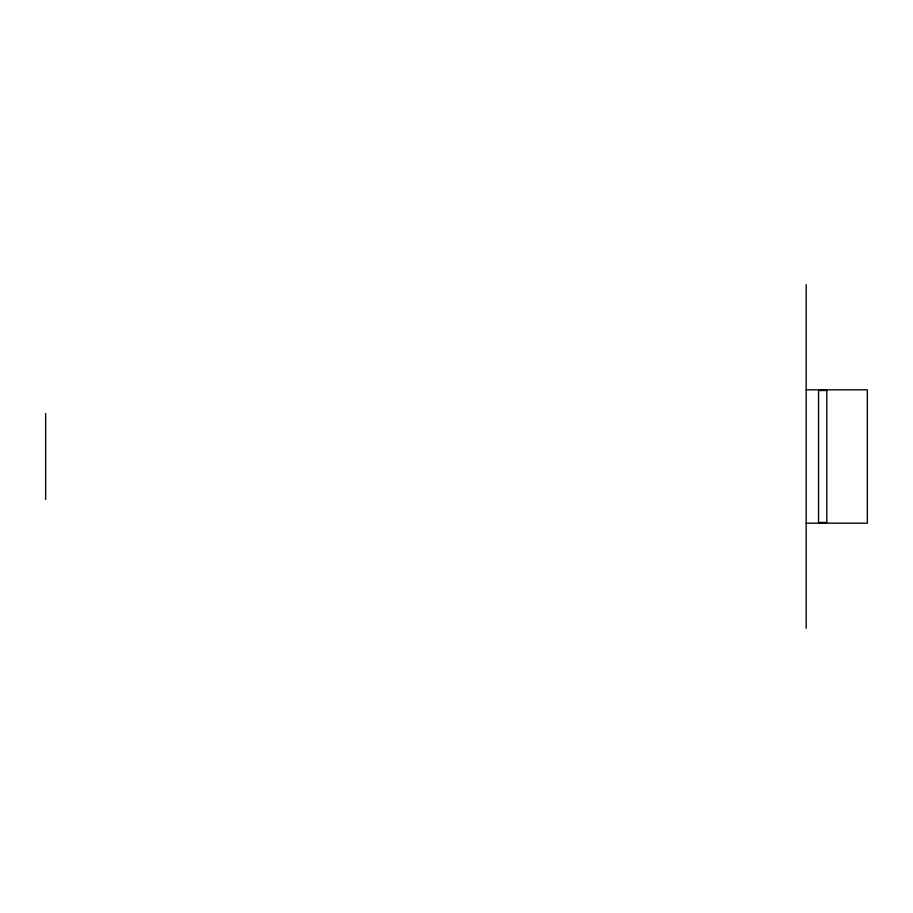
<?xml version="1.0" encoding="UTF-8"?>
<svg xmlns="http://www.w3.org/2000/svg" width="913" height="913" viewBox="0 0 913 913"><rect width="100%" height="100%" fill="white"/><g stroke="black" fill="none" stroke-linecap="round" stroke-linejoin="round"><path stroke-width="1.37" d="M806.179 389.828L867.35 389.828L867.35 523.172L806.179 523.172M806.179 284.662L806.179 628.338M45.65 413.566L45.65 499.445M826.801 390.513L818.55 390.513L818.55 522.487L826.801 522.487L826.801 390.513"/></g></svg>
